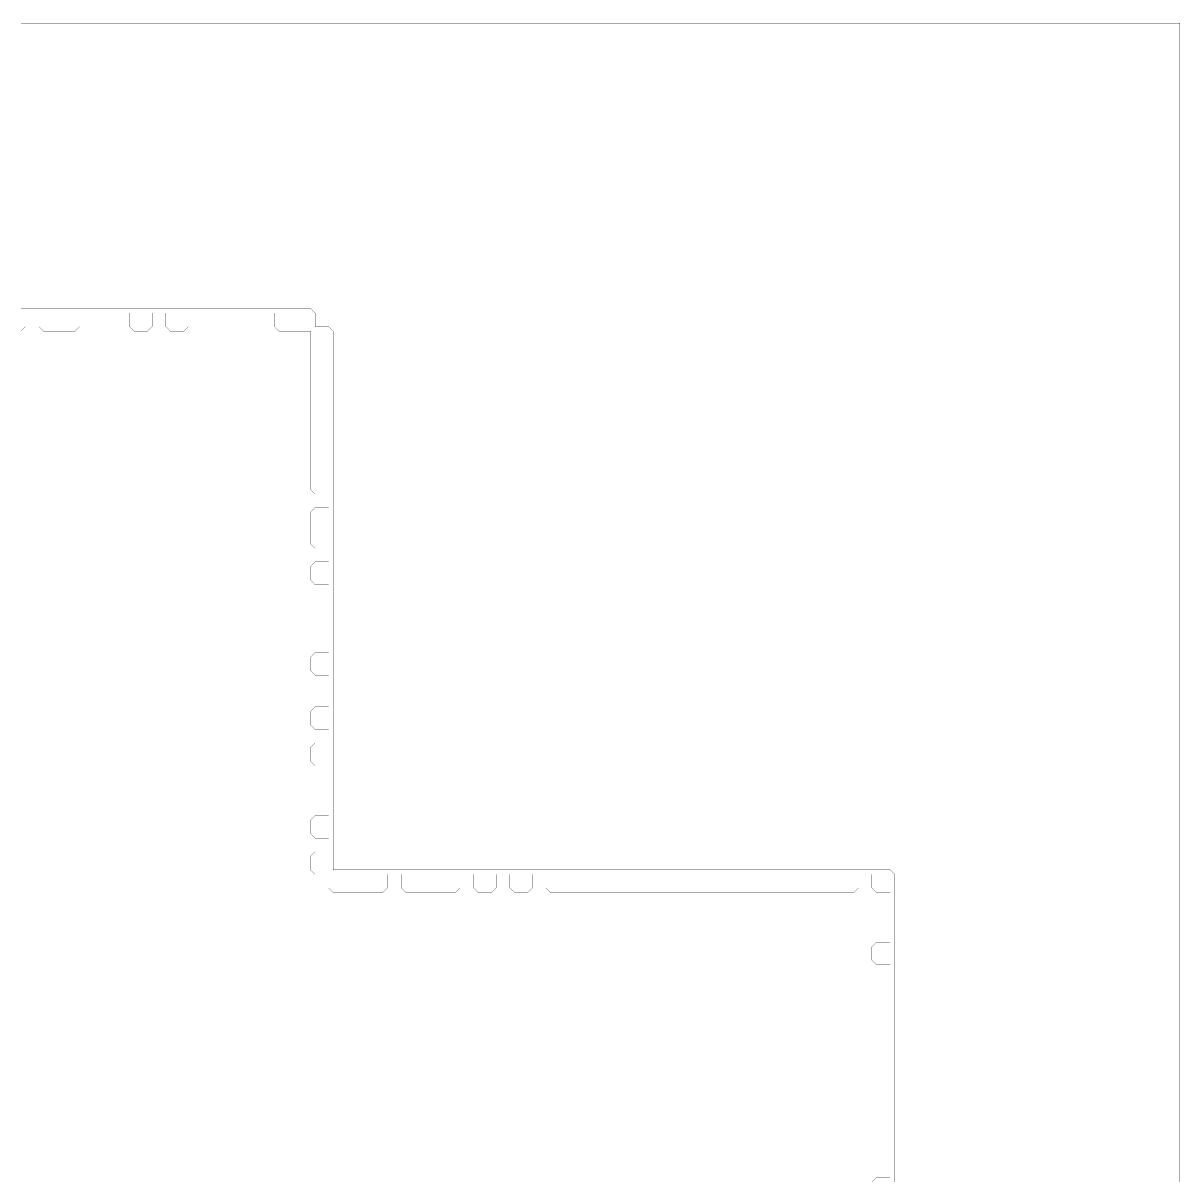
# Model space of a CAD drawing. Header units: metres. Extents: x 0 to 4939, y -4939 to 0.
# Drawn here: x 2470 to 4939, y -2470 to 0 of the extents above; entities that cross this region are included whole.
import ezdxf

# ---------------------------------------------------------------- set-up
doc = ezdxf.new("R2010")
doc.units = ezdxf.units.M
doc.layers.add('conductor', color=1, linetype='Continuous')
doc.layers.add('substrate', color=5, linetype='Continuous')

msp = doc.modelspace()

# ---------------------------------------------------------------- linework, layer by layer
at = {"layer": 'conductor', "const_width": 0.5}
msp.add_lwpolyline([(4281.9, -2474.4), (4291.6, -2464.8), (4301.3, -2464.8), (4310.9, -2464.8), (4320.6, -2464.8), (4320.6, -2455.1), (4320.6, -2445.4), (4320.6, -2435.8), (4320.6, -2426.1), (4320.6, -2416.4), (4320.6, -2406.8), (4320.6, -2397.1), (4320.6, -2387.4), (4320.6, -2377.8), (4320.6, -2368.1), (4320.6, -2358.4), (4320.6, -2348.8), (4320.6, -2339.1), (4320.6, -2329.5), (4320.6, -2319.8), (4320.6, -2310.1), (4320.6, -2300.5), (4320.6, -2290.8), (4320.6, -2281.1), (4320.6, -2271.5), (4320.6, -2261.8), (4320.6, -2252.1), (4320.6, -2242.5), (4320.6, -2232.8), (4320.6, -2223.1), (4320.6, -2213.5), (4320.6, -2203.8), (4320.6, -2194.1), (4320.6, -2184.5), (4320.6, -2174.8), (4320.6, -2165.1), (4320.6, -2155.5), (4320.6, -2145.8), (4320.6, -2136.1), (4320.6, -2126.5), (4320.6, -2116.8), (4320.6, -2107.1), (4320.6, -2097.5), (4320.6, -2087.8), (4320.6, -2078.1), (4320.6, -2068.5), (4320.6, -2058.8), (4320.6, -2049.1), (4320.6, -2039.5), (4320.6, -2029.8), (4320.6, -2020.1), (4320.6, -2010.5), (4310.9, -2010.5), (4301.3, -2010.5), (4291.6, -2010.5), (4281.9, -2000.8), (4281.9, -1991.1), (4281.9, -1981.5), (4281.9, -1971.8), (4291.6, -1962.2), (4301.3, -1962.2), (4310.9, -1962.2), (4320.6, -1962.2), (4320.6, -1952.5), (4320.6, -1942.8), (4320.6, -1933.2), (4320.6, -1923.5), (4320.6, -1913.8), (4320.6, -1904.2), (4320.6, -1894.5), (4320.6, -1884.8), (4320.6, -1875.2), (4320.6, -1865.5), (4320.6, -1855.8), (4310.9, -1855.8), (4301.3, -1855.8), (4291.6, -1855.8), (4281.9, -1846.2), (4281.9, -1836.5), (4281.9, -1826.8), (4281.9, -1817.2), (4272.3, -1817.2), (4262.6, -1817.2), (4252.9, -1817.2), (4252.9, -1826.8), (4252.9, -1836.5), (4252.9, -1846.2), (4243.3, -1855.8), (4233.6, -1855.8), (4223.9, -1855.8), (4214.3, -1855.8), (4204.6, -1855.8), (4194.9, -1855.8), (4185.3, -1855.8), (4175.6, -1855.8), (4165.9, -1855.8), (4156.3, -1855.8), (4146.6, -1855.8), (4137, -1855.8), (4127.3, -1855.8), (4117.6, -1855.8), (4108, -1855.8), (4098.3, -1855.8), (4088.6, -1855.8), (4079, -1855.8), (4069.3, -1855.8), (4059.6, -1855.8), (4050, -1855.8), (4040.3, -1855.8), (4030.6, -1855.8), (4021, -1855.8), (4011.3, -1855.8), (4001.6, -1855.8), (3992, -1855.8), (3982.3, -1855.8), (3972.6, -1855.8), (3963, -1855.8), (3953.3, -1855.8), (3943.6, -1855.8), (3934, -1855.8), (3924.3, -1855.8), (3914.6, -1855.8), (3905, -1855.8), (3895.3, -1855.8), (3885.6, -1855.8), (3876, -1855.8), (3866.3, -1855.8), (3856.6, -1855.8), (3847, -1855.8), (3837.3, -1855.8), (3827.6, -1855.8), (3818, -1855.8), (3808.3, -1855.8), (3798.6, -1855.8), (3789, -1855.8), (3779.3, -1855.8), (3769.7, -1855.8), (3760, -1855.8), (3750.3, -1855.8), (3740.7, -1855.8), (3731, -1855.8), (3721.3, -1855.8), (3711.7, -1855.8), (3702, -1855.8), (3692.3, -1855.8), (3682.7, -1855.8), (3673, -1855.8), (3663.3, -1855.8), (3653.7, -1855.8), (3644, -1855.8), (3634.3, -1855.8), (3624.7, -1855.8), (3615, -1855.8), (3605.3, -1855.8), (3595.7, -1855.8), (3586, -1846.2), (3586, -1836.5), (3586, -1826.8), (3586, -1817.2), (3576.3, -1817.2), (3566.7, -1817.2), (3557, -1817.2), (3557, -1826.8), (3557, -1836.5), (3557, -1846.2), (3547.3, -1855.8), (3537.7, -1855.8), (3528, -1855.8), (3518.3, -1855.8), (3508.7, -1846.2), (3508.7, -1836.5), (3508.7, -1826.8), (3508.7, -1817.2), (3499, -1817.2), (3489.3, -1817.2), (3479.7, -1817.2), (3479.7, -1826.8), (3479.7, -1836.5), (3479.7, -1846.2), (3470, -1855.8), (3460.3, -1855.8), (3450.7, -1855.8), (3441, -1855.8), (3431.3, -1846.2), (3431.3, -1836.5), (3431.3, -1826.8), (3431.3, -1817.2), (3421.7, -1817.2), (3412, -1817.2), (3402.4, -1817.2), (3402.4, -1826.8), (3402.4, -1836.5), (3402.4, -1846.2), (3392.7, -1855.8), (3383, -1855.8), (3373.4, -1855.8), (3363.7, -1855.8), (3354, -1855.8), (3344.4, -1855.8), (3334.7, -1855.8), (3325, -1855.8), (3315.4, -1855.8), (3305.7, -1855.8), (3296, -1855.8), (3286.4, -1855.8), (3276.7, -1846.2), (3276.7, -1836.5), (3276.7, -1826.8), (3276.7, -1817.2), (3267, -1817.2), (3257.4, -1817.2), (3247.7, -1817.2), (3247.7, -1826.8), (3247.7, -1836.5), (3247.7, -1846.2), (3238, -1855.8), (3228.4, -1855.8), (3218.7, -1855.8), (3209, -1855.8), (3199.4, -1855.8), (3189.7, -1855.8), (3180, -1855.8), (3170.4, -1855.8), (3160.7, -1855.8), (3151, -1855.8), (3141.4, -1855.8), (3131.7, -1855.8), (3122, -1846.2), (3122, -1836.5), (3122, -1826.8), (3122, -1817.2), (3112.4, -1817.2), (3102.7, -1817.2), (3093, -1817.2), (3083.4, -1807.5), (3083.4, -1797.8), (3083.4, -1788.2), (3083.4, -1778.5), (3093, -1768.8), (3102.7, -1768.8), (3112.4, -1768.8), (3122, -1768.8), (3122, -1759.2), (3122, -1749.5), (3122, -1739.8), (3112.4, -1739.8), (3102.7, -1739.8), (3093, -1739.8), (3083.4, -1730.2), (3083.4, -1720.5), (3083.4, -1710.8), (3083.4, -1701.2), (3093, -1691.5), (3102.7, -1691.5), (3112.4, -1691.5), (3122, -1691.5), (3122, -1681.8), (3122, -1672.2), (3122, -1662.5), (3122, -1652.8), (3122, -1643.2), (3122, -1633.5), (3122, -1623.8), (3122, -1614.2), (3122, -1604.5), (3122, -1594.9), (3122, -1585.2), (3112.4, -1585.2), (3102.7, -1585.2), (3093, -1585.2), (3083.4, -1575.5), (3083.4, -1565.9), (3083.4, -1556.2), (3083.4, -1546.5), (3093, -1536.9), (3102.7, -1536.9), (3112.4, -1536.9), (3122, -1536.9), (3122, -1527.2), (3122, -1517.5), (3122, -1507.9), (3112.4, -1507.9), (3102.7, -1507.9), (3093, -1507.9), (3083.4, -1498.2), (3083.4, -1488.5), (3083.4, -1478.9), (3083.4, -1469.2), (3093, -1459.5), (3102.7, -1459.5), (3112.4, -1459.5), (3122, -1459.5), (3122, -1449.9), (3122, -1440.2), (3122, -1430.5), (3122, -1420.9), (3122, -1411.2), (3122, -1401.5), (3122, -1391.9), (3112.4, -1391.9), (3102.7, -1391.9), (3093, -1391.9), (3083.4, -1382.2), (3083.4, -1372.5), (3083.4, -1362.9), (3083.4, -1353.2), (3093, -1343.5), (3102.7, -1343.5), (3112.4, -1343.5), (3122, -1343.5), (3122, -1333.9), (3122, -1324.2), (3122, -1314.5), (3122, -1304.9), (3122, -1295.2), (3122, -1285.5), (3122, -1275.9), (3122, -1266.2), (3122, -1256.6), (3122, -1246.9), (3122, -1237.2), (3122, -1227.6), (3122, -1217.9), (3122, -1208.2), (3122, -1198.6), (3112.4, -1198.6), (3102.7, -1198.6), (3093, -1198.6), (3083.4, -1188.9), (3083.4, -1179.2), (3083.4, -1169.6), (3083.4, -1159.9), (3093, -1150.2), (3102.7, -1150.2), (3112.4, -1150.2), (3122, -1150.2), (3122, -1140.6), (3122, -1130.9), (3122, -1121.2), (3112.4, -1121.2), (3102.7, -1121.2), (3093, -1121.2), (3083.4, -1111.6), (3083.4, -1101.9), (3083.4, -1092.2), (3083.4, -1082.6), (3083.4, -1072.9), (3083.4, -1063.2), (3083.4, -1053.6), (3083.4, -1043.9), (3093, -1034.2), (3102.7, -1034.2), (3112.4, -1034.2), (3122, -1034.2), (3122, -1024.6), (3122, -1014.9), (3122, -1005.2), (3112.4, -1005.2), (3102.7, -1005.2), (3093, -1005.2), (3083.4, -995.6), (3083.4, -985.9), (3083.4, -976.2), (3083.4, -966.6), (3083.4, -956.9), (3083.4, -947.2), (3083.4, -937.6), (3083.4, -927.9), (3083.4, -918.2), (3083.4, -908.6), (3083.4, -898.9), (3083.4, -889.3), (3083.4, -879.6), (3083.4, -869.9), (3083.4, -860.3), (3083.4, -850.6), (3083.4, -840.9), (3083.4, -831.3), (3083.4, -821.6), (3083.4, -811.9), (3083.4, -802.3), (3083.4, -792.6), (3083.4, -782.9), (3083.4, -773.3), (3083.4, -763.6), (3083.4, -753.9), (3083.4, -744.3), (3083.4, -734.6), (3083.4, -724.9), (3083.4, -715.3), (3083.4, -705.6), (3083.4, -695.9), (3083.4, -686.3), (3083.4, -676.6), (3083.4, -666.9), (3083.4, -657.3), (3073.7, -657.3), (3064.1, -657.3), (3054.4, -657.3), (3044.7, -657.3), (3035.1, -657.3), (3025.4, -657.3), (3015.7, -657.3), (3006.1, -647.6), (3006.1, -637.9), (3006.1, -628.3), (3006.1, -618.6), (2996.4, -618.6), (2986.7, -618.6), (2977.1, -618.6), (2967.4, -618.6), (2957.7, -618.6), (2948.1, -618.6), (2938.4, -618.6), (2928.7, -618.6), (2919.1, -618.6), (2909.4, -618.6), (2899.7, -618.6), (2890.1, -618.6), (2880.4, -618.6), (2870.7, -618.6), (2861.1, -618.6), (2851.4, -618.6), (2841.7, -618.6), (2832.1, -618.6), (2822.4, -618.6), (2822.4, -628.3), (2822.4, -637.9), (2822.4, -647.6), (2812.7, -657.3), (2803.1, -657.3), (2793.4, -657.3), (2783.7, -657.3), (2774.1, -647.6), (2774.1, -637.9), (2774.1, -628.3), (2774.1, -618.6), (2764.4, -618.6), (2754.7, -618.6), (2745.1, -618.6), (2745.1, -628.3), (2745.1, -637.9), (2745.1, -647.6), (2735.4, -657.3), (2725.7, -657.3), (2716.1, -657.3), (2706.4, -657.3), (2696.8, -647.6), (2696.8, -637.9), (2696.8, -628.3), (2696.8, -618.6), (2687.1, -618.6), (2677.4, -618.6), (2667.8, -618.6), (2658.1, -618.6), (2648.4, -618.6), (2638.8, -618.6), (2629.1, -618.6), (2619.4, -618.6), (2609.8, -618.6), (2600.1, -618.6), (2590.4, -618.6), (2590.4, -628.3), (2590.4, -637.9), (2590.4, -647.6), (2580.8, -657.3), (2571.1, -657.3), (2561.4, -657.3), (2551.8, -657.3), (2542.1, -657.3), (2532.4, -657.3), (2522.8, -657.3), (2513.1, -657.3), (2503.4, -647.6), (2503.4, -637.9), (2503.4, -628.3), (2503.4, -618.6), (2493.8, -618.6), (2484.1, -618.6), (2474.4, -618.6), (2474.4, -628.3), (2474.4, -637.9), (2474.4, -647.6), (2464.8, -657.3)], dxfattribs=at)
at = {"layer": 'substrate', "const_width": 0.5}
for points in [[(4939.2, -2474.4), (4939.2, -2464.8), (4939.2, -2455.1), (4939.2, -2445.4), (4939.2, -2435.8), (4939.2, -2426.1), (4939.2, -2416.4), (4939.2, -2406.8), (4939.2, -2397.1), (4939.2, -2387.4), (4939.2, -2377.8), (4939.2, -2368.1), (4939.2, -2358.4), (4939.2, -2348.8), (4939.2, -2339.1), (4939.2, -2329.5), (4939.2, -2319.8), (4939.2, -2310.1), (4939.2, -2300.5), (4939.2, -2290.8), (4939.2, -2281.1), (4939.2, -2271.5), (4939.2, -2261.8), (4939.2, -2252.1), (4939.2, -2242.5), (4939.2, -2232.8), (4939.2, -2223.1), (4939.2, -2213.5), (4939.2, -2203.8), (4939.2, -2194.1), (4939.2, -2184.5), (4939.2, -2174.8), (4939.2, -2165.1), (4939.2, -2155.5), (4939.2, -2145.8), (4939.2, -2136.1), (4939.2, -2126.5), (4939.2, -2116.8), (4939.2, -2107.1), (4939.2, -2097.5), (4939.2, -2087.8), (4939.2, -2078.1), (4939.2, -2068.5), (4939.2, -2058.8), (4939.2, -2049.1), (4939.2, -2039.5), (4939.2, -2029.8), (4939.2, -2020.1), (4939.2, -2010.5), (4939.2, -2000.8), (4939.2, -1991.1), (4939.2, -1981.5), (4939.2, -1971.8), (4939.2, -1962.2), (4939.2, -1952.5), (4939.2, -1942.8), (4939.2, -1933.2), (4939.2, -1923.5), (4939.2, -1913.8), (4939.2, -1904.2), (4939.2, -1894.5), (4939.2, -1884.8), (4939.2, -1875.2), (4939.2, -1865.5), (4939.2, -1855.8), (4939.2, -1846.2), (4939.2, -1836.5), (4939.2, -1826.8), (4939.2, -1817.2), (4939.2, -1807.5), (4939.2, -1797.8), (4939.2, -1788.2), (4939.2, -1778.5), (4939.2, -1768.8), (4939.2, -1759.2), (4939.2, -1749.5), (4939.2, -1739.8), (4939.2, -1730.2), (4939.2, -1720.5), (4939.2, -1710.8), (4939.2, -1701.2), (4939.2, -1691.5), (4939.2, -1681.8), (4939.2, -1672.2), (4939.2, -1662.5), (4939.2, -1652.8), (4939.2, -1643.2), (4939.2, -1633.5), (4939.2, -1623.8), (4939.2, -1614.2), (4939.2, -1604.5), (4939.2, -1594.9), (4939.2, -1585.2), (4939.2, -1575.5), (4939.2, -1565.9), (4939.2, -1556.2), (4939.2, -1546.5), (4939.2, -1536.9), (4939.2, -1527.2), (4939.2, -1517.5), (4939.2, -1507.9), (4939.2, -1498.2), (4939.2, -1488.5), (4939.2, -1478.9), (4939.2, -1469.2), (4939.2, -1459.5), (4939.2, -1449.9), (4939.2, -1440.2), (4939.2, -1430.5), (4939.2, -1420.9), (4939.2, -1411.2), (4939.2, -1401.5), (4939.2, -1391.9), (4939.2, -1382.2), (4939.2, -1372.5), (4939.2, -1362.9), (4939.2, -1353.2), (4939.2, -1343.5), (4939.2, -1333.9), (4939.2, -1324.2), (4939.2, -1314.5), (4939.2, -1304.9), (4939.2, -1295.2), (4939.2, -1285.5), (4939.2, -1275.9), (4939.2, -1266.2), (4939.2, -1256.6), (4939.2, -1246.9), (4939.2, -1237.2), (4939.2, -1227.6), (4939.2, -1217.9), (4939.2, -1208.2), (4939.2, -1198.6), (4939.2, -1188.9), (4939.2, -1179.2), (4939.2, -1169.6), (4939.2, -1159.9), (4939.2, -1150.2), (4939.2, -1140.6), (4939.2, -1130.9), (4939.2, -1121.2), (4939.2, -1111.6), (4939.2, -1101.9), (4939.2, -1092.2), (4939.2, -1082.6), (4939.2, -1072.9), (4939.2, -1063.2), (4939.2, -1053.6), (4939.2, -1043.9), (4939.2, -1034.2), (4939.2, -1024.6), (4939.2, -1014.9), (4939.2, -1005.2), (4939.2, -995.6), (4939.2, -985.9), (4939.2, -976.2), (4939.2, -966.6), (4939.2, -956.9), (4939.2, -947.2), (4939.2, -937.6), (4939.2, -927.9), (4939.2, -918.2), (4939.2, -908.6), (4939.2, -898.9), (4939.2, -889.3), (4939.2, -879.6), (4939.2, -869.9), (4939.2, -860.3), (4939.2, -850.6), (4939.2, -840.9), (4939.2, -831.3), (4939.2, -821.6), (4939.2, -811.9), (4939.2, -802.3), (4939.2, -792.6), (4939.2, -782.9), (4939.2, -773.3), (4939.2, -763.6), (4939.2, -753.9), (4939.2, -744.3), (4939.2, -734.6), (4939.2, -724.9), (4939.2, -715.3), (4939.2, -705.6), (4939.2, -695.9), (4939.2, -686.3), (4939.2, -676.6), (4939.2, -666.9), (4939.2, -657.3), (4939.2, -647.6), (4939.2, -637.9), (4939.2, -628.3), (4939.2, -618.6), (4939.2, -608.9), (4939.2, -599.3), (4939.2, -589.6), (4939.2, -579.9), (4939.2, -570.3), (4939.2, -560.6), (4939.2, -550.9), (4939.2, -541.3), (4939.2, -531.6), (4939.2, -522), (4939.2, -512.3), (4939.2, -502.6), (4939.2, -493), (4939.2, -483.3), (4939.2, -473.6), (4939.2, -464), (4939.2, -454.3), (4939.2, -444.6), (4939.2, -435), (4939.2, -425.3), (4939.2, -415.6), (4939.2, -406), (4939.2, -396.3), (4939.2, -386.6), (4939.2, -377), (4939.2, -367.3), (4939.2, -357.6), (4939.2, -348), (4939.2, -338.3), (4939.2, -328.6), (4939.2, -319), (4939.2, -309.3), (4939.2, -299.6), (4939.2, -290), (4939.2, -280.3), (4939.2, -270.6), (4939.2, -261), (4939.2, -251.3), (4939.2, -241.6), (4939.2, -232), (4939.2, -222.3), (4939.2, -212.6), (4939.2, -203), (4939.2, -193.3), (4939.2, -183.6), (4939.2, -174), (4939.2, -164.3), (4939.2, -154.7), (4939.2, -145), (4939.2, -135.3), (4939.2, -125.7), (4939.2, -116), (4939.2, -106.3), (4939.2, -96.7), (4939.2, -87), (4939.2, -77.3), (4939.2, -67.7), (4939.2, -58), (4939.2, -48.3), (4939.2, -38.7), (4939.2, -29), (4939.2, -19.3), (4939.2, -9.7), (4939.2, 0), (4929.5, 0), (4919.9, 0), (4910.2, 0), (4900.5, 0), (4890.9, 0), (4881.2, 0), (4871.5, 0), (4861.9, 0), (4852.2, 0), (4842.6, 0), (4832.9, 0), (4823.2, 0), (4813.6, 0), (4803.9, 0), (4794.2, 0), (4784.6, 0), (4774.9, 0), (4765.2, 0), (4755.6, 0), (4745.9, 0), (4736.2, 0), (4726.6, 0), (4716.9, 0), (4707.2, 0), (4697.6, 0), (4687.9, 0), (4678.2, 0), (4668.6, 0), (4658.9, 0), (4649.2, 0), (4639.6, 0), (4629.9, 0), (4620.2, 0), (4610.6, 0), (4600.9, 0), (4591.2, 0), (4581.6, 0), (4571.9, 0), (4562.2, 0), (4552.6, 0), (4542.9, 0), (4533.2, 0), (4523.6, 0), (4513.9, 0), (4504.3, 0), (4494.6, 0), (4484.9, 0), (4475.3, 0), (4465.6, 0), (4455.9, 0), (4446.3, 0), (4436.6, 0), (4426.9, 0), (4417.3, 0), (4407.6, 0), (4397.9, 0), (4388.3, 0), (4378.6, 0), (4368.9, 0), (4359.3, 0), (4349.6, 0), (4339.9, 0), (4330.3, 0), (4320.6, 0), (4310.9, 0), (4301.3, 0), (4291.6, 0), (4281.9, 0), (4272.3, 0), (4262.6, 0), (4252.9, 0), (4243.3, 0), (4233.6, 0), (4223.9, 0), (4214.3, 0), (4204.6, 0), (4194.9, 0), (4185.3, 0), (4175.6, 0), (4165.9, 0), (4156.3, 0), (4146.6, 0), (4137, 0), (4127.3, 0), (4117.6, 0), (4108, 0), (4098.3, 0), (4088.6, 0), (4079, 0), (4069.3, 0), (4059.6, 0), (4050, 0), (4040.3, 0), (4030.6, 0), (4021, 0), (4011.3, 0), (4001.6, 0), (3992, 0), (3982.3, 0), (3972.6, 0), (3963, 0), (3953.3, 0), (3943.6, 0), (3934, 0), (3924.3, 0), (3914.6, 0), (3905, 0), (3895.3, 0), (3885.6, 0), (3876, 0), (3866.3, 0), (3856.6, 0), (3847, 0), (3837.3, 0), (3827.6, 0), (3818, 0), (3808.3, 0), (3798.6, 0), (3789, 0), (3779.3, 0), (3769.7, 0), (3760, 0), (3750.3, 0), (3740.7, 0), (3731, 0), (3721.3, 0), (3711.7, 0), (3702, 0), (3692.3, 0), (3682.7, 0), (3673, 0), (3663.3, 0), (3653.7, 0), (3644, 0), (3634.3, 0), (3624.7, 0), (3615, 0), (3605.3, 0), (3595.7, 0), (3586, 0), (3576.3, 0), (3566.7, 0), (3557, 0), (3547.3, 0), (3537.7, 0), (3528, 0), (3518.3, 0), (3508.7, 0), (3499, 0), (3489.3, 0), (3479.7, 0), (3470, 0), (3460.3, 0), (3450.7, 0), (3441, 0), (3431.3, 0), (3421.7, 0), (3412, 0), (3402.4, 0), (3392.7, 0), (3383, 0), (3373.4, 0), (3363.7, 0), (3354, 0), (3344.4, 0), (3334.7, 0), (3325, 0), (3315.4, 0), (3305.7, 0), (3296, 0), (3286.4, 0), (3276.7, 0), (3267, 0), (3257.4, 0), (3247.7, 0), (3238, 0), (3228.4, 0), (3218.7, 0), (3209, 0), (3199.4, 0), (3189.7, 0), (3180, 0), (3170.4, 0), (3160.7, 0), (3151, 0), (3141.4, 0), (3131.7, 0), (3122, 0), (3112.4, 0), (3102.7, 0), (3093, 0), (3083.4, 0), (3073.7, 0), (3064.1, 0), (3054.4, 0), (3044.7, 0), (3035.1, 0), (3025.4, 0), (3015.7, 0), (3006.1, 0), (2996.4, 0), (2986.7, 0), (2977.1, 0), (2967.4, 0), (2957.7, 0), (2948.1, 0), (2938.4, 0), (2928.7, 0), (2919.1, 0), (2909.4, 0), (2899.7, 0), (2890.1, 0), (2880.4, 0), (2870.7, 0), (2861.1, 0), (2851.4, 0), (2841.7, 0), (2832.1, 0), (2822.4, 0), (2812.7, 0), (2803.1, 0), (2793.4, 0), (2783.7, 0), (2774.1, 0), (2764.4, 0), (2754.7, 0), (2745.1, 0), (2735.4, 0), (2725.7, 0), (2716.1, 0), (2706.4, 0), (2696.8, 0), (2687.1, 0), (2677.4, 0), (2667.8, 0), (2658.1, 0), (2648.4, 0), (2638.8, 0), (2629.1, 0), (2619.4, 0), (2609.8, 0), (2600.1, 0), (2590.4, 0), (2580.8, 0), (2571.1, 0), (2561.4, 0), (2551.8, 0), (2542.1, 0), (2532.4, 0), (2522.8, 0), (2513.1, 0), (2503.4, 0), (2493.8, 0), (2484.1, 0), (2474.4, 0), (2464.8, 0)], [(2464.8, -608.9), (2474.4, -608.9), (2484.1, -608.9), (2493.8, -608.9), (2503.4, -608.9), (2513.1, -608.9), (2522.8, -608.9), (2532.4, -608.9), (2542.1, -608.9), (2551.8, -608.9), (2561.4, -608.9), (2571.1, -608.9), (2580.8, -608.9), (2590.4, -608.9), (2600.1, -608.9), (2609.8, -608.9), (2619.4, -608.9), (2629.1, -608.9), (2638.8, -608.9), (2648.4, -608.9), (2658.1, -608.9), (2667.8, -608.9), (2677.4, -608.9), (2687.1, -608.9), (2696.8, -608.9), (2706.4, -608.9), (2716.1, -608.9), (2725.7, -608.9), (2735.4, -608.9), (2745.1, -608.9), (2754.7, -608.9), (2764.4, -608.9), (2774.1, -608.9), (2783.7, -608.9), (2793.4, -608.9), (2803.1, -608.9), (2812.7, -608.9), (2822.4, -608.9), (2832.1, -608.9), (2841.7, -608.9), (2851.4, -608.9), (2861.1, -608.9), (2870.7, -608.9), (2880.4, -608.9), (2890.1, -608.9), (2899.7, -608.9), (2909.4, -608.9), (2919.1, -608.9), (2928.7, -608.9), (2938.4, -608.9), (2948.1, -608.9), (2957.7, -608.9), (2967.4, -608.9), (2977.1, -608.9), (2986.7, -608.9), (2996.4, -608.9), (3006.1, -608.9), (3015.7, -608.9), (3025.4, -608.9), (3035.1, -608.9), (3044.7, -608.9), (3054.4, -608.9), (3064.1, -608.9), (3073.7, -608.9), (3083.4, -608.9), (3093, -618.6), (3093, -628.3), (3093, -637.9), (3093, -647.6), (3102.7, -647.6), (3112.4, -647.6), (3122, -647.6), (3131.7, -657.3), (3131.7, -666.9), (3131.7, -676.6), (3131.7, -686.3), (3131.7, -695.9), (3131.7, -705.6), (3131.7, -715.3), (3131.7, -724.9), (3131.7, -734.6), (3131.7, -744.3), (3131.7, -753.9), (3131.7, -763.6), (3131.7, -773.3), (3131.7, -782.9), (3131.7, -792.6), (3131.7, -802.3), (3131.7, -811.9), (3131.7, -821.6), (3131.7, -831.3), (3131.7, -840.9), (3131.7, -850.6), (3131.7, -860.3), (3131.7, -869.9), (3131.7, -879.6), (3131.7, -889.3), (3131.7, -898.9), (3131.7, -908.6), (3131.7, -918.2), (3131.7, -927.9), (3131.7, -937.6), (3131.7, -947.2), (3131.7, -956.9), (3131.7, -966.6), (3131.7, -976.2), (3131.7, -985.9), (3131.7, -995.6), (3131.7, -1005.2), (3131.7, -1014.9), (3131.7, -1024.6), (3131.7, -1034.2), (3131.7, -1043.9), (3131.7, -1053.6), (3131.7, -1063.2), (3131.7, -1072.9), (3131.7, -1082.6), (3131.7, -1092.2), (3131.7, -1101.9), (3131.7, -1111.6), (3131.7, -1121.2), (3131.7, -1130.9), (3131.7, -1140.6), (3131.7, -1150.2), (3131.7, -1159.9), (3131.7, -1169.6), (3131.7, -1179.2), (3131.7, -1188.9), (3131.7, -1198.6), (3131.7, -1208.2), (3131.7, -1217.9), (3131.7, -1227.6), (3131.7, -1237.2), (3131.7, -1246.9), (3131.7, -1256.6), (3131.7, -1266.2), (3131.7, -1275.9), (3131.7, -1285.5), (3131.7, -1295.2), (3131.7, -1304.9), (3131.7, -1314.5), (3131.7, -1324.2), (3131.7, -1333.9), (3131.7, -1343.5), (3131.7, -1353.2), (3131.7, -1362.9), (3131.7, -1372.5), (3131.7, -1382.2), (3131.7, -1391.9), (3131.7, -1401.5), (3131.7, -1411.2), (3131.7, -1420.9), (3131.7, -1430.5), (3131.7, -1440.2), (3131.7, -1449.9), (3131.7, -1459.5), (3131.7, -1469.2), (3131.7, -1478.9), (3131.7, -1488.5), (3131.7, -1498.2), (3131.7, -1507.9), (3131.7, -1517.5), (3131.7, -1527.2), (3131.7, -1536.9), (3131.7, -1546.5), (3131.7, -1556.2), (3131.7, -1565.9), (3131.7, -1575.5), (3131.7, -1585.2), (3131.7, -1594.9), (3131.7, -1604.5), (3131.7, -1614.2), (3131.7, -1623.8), (3131.7, -1633.5), (3131.7, -1643.2), (3131.7, -1652.8), (3131.7, -1662.5), (3131.7, -1672.2), (3131.7, -1681.8), (3131.7, -1691.5), (3131.7, -1701.2), (3131.7, -1710.8), (3131.7, -1720.5), (3131.7, -1730.2), (3131.7, -1739.8), (3131.7, -1749.5), (3131.7, -1759.2), (3131.7, -1768.8), (3131.7, -1778.5), (3131.7, -1788.2), (3131.7, -1797.8), (3131.7, -1807.5), (3141.4, -1807.5), (3151, -1807.5), (3160.7, -1807.5), (3170.4, -1807.5), (3180, -1807.5), (3189.7, -1807.5), (3199.4, -1807.5), (3209, -1807.5), (3218.7, -1807.5), (3228.4, -1807.5), (3238, -1807.5), (3247.7, -1807.5), (3257.4, -1807.5), (3267, -1807.5), (3276.7, -1807.5), (3286.4, -1807.5), (3296, -1807.5), (3305.7, -1807.5), (3315.4, -1807.5), (3325, -1807.5), (3334.7, -1807.5), (3344.4, -1807.5), (3354, -1807.5), (3363.7, -1807.5), (3373.4, -1807.5), (3383, -1807.5), (3392.7, -1807.5), (3402.4, -1807.5), (3412, -1807.5), (3421.7, -1807.5), (3431.3, -1807.5), (3441, -1807.5), (3450.7, -1807.5), (3460.3, -1807.5), (3470, -1807.5), (3479.7, -1807.5), (3489.3, -1807.5), (3499, -1807.5), (3508.7, -1807.5), (3518.3, -1807.5), (3528, -1807.5), (3537.7, -1807.5), (3547.3, -1807.5), (3557, -1807.5), (3566.7, -1807.5), (3576.3, -1807.5), (3586, -1807.5), (3595.7, -1807.5), (3605.3, -1807.5), (3615, -1807.5), (3624.7, -1807.5), (3634.3, -1807.5), (3644, -1807.5), (3653.7, -1807.5), (3663.3, -1807.5), (3673, -1807.5), (3682.7, -1807.5), (3692.3, -1807.5), (3702, -1807.5), (3711.7, -1807.5), (3721.3, -1807.5), (3731, -1807.5), (3740.7, -1807.5), (3750.3, -1807.5), (3760, -1807.5), (3769.7, -1807.5), (3779.3, -1807.5), (3789, -1807.5), (3798.6, -1807.5), (3808.3, -1807.5), (3818, -1807.5), (3827.6, -1807.5), (3837.3, -1807.5), (3847, -1807.5), (3856.6, -1807.5), (3866.3, -1807.5), (3876, -1807.5), (3885.6, -1807.5), (3895.3, -1807.5), (3905, -1807.5), (3914.6, -1807.5), (3924.3, -1807.5), (3934, -1807.5), (3943.6, -1807.5), (3953.3, -1807.5), (3963, -1807.5), (3972.6, -1807.5), (3982.3, -1807.5), (3992, -1807.5), (4001.6, -1807.5), (4011.3, -1807.5), (4021, -1807.5), (4030.6, -1807.5), (4040.3, -1807.5), (4050, -1807.5), (4059.6, -1807.5), (4069.3, -1807.5), (4079, -1807.5), (4088.6, -1807.5), (4098.3, -1807.5), (4108, -1807.5), (4117.6, -1807.5), (4127.3, -1807.5), (4137, -1807.5), (4146.6, -1807.5), (4156.3, -1807.5), (4165.9, -1807.5), (4175.6, -1807.5), (4185.3, -1807.5), (4194.9, -1807.5), (4204.6, -1807.5), (4214.3, -1807.5), (4223.9, -1807.5), (4233.6, -1807.5), (4243.3, -1807.5), (4252.9, -1807.5), (4262.6, -1807.5), (4272.3, -1807.5), (4281.9, -1807.5), (4291.6, -1807.5), (4301.3, -1807.5), (4310.9, -1807.5), (4320.6, -1807.5), (4330.3, -1817.2), (4330.3, -1826.8), (4330.3, -1836.5), (4330.3, -1846.2), (4330.3, -1855.8), (4330.3, -1865.5), (4330.3, -1875.2), (4330.3, -1884.8), (4330.3, -1894.5), (4330.3, -1904.2), (4330.3, -1913.8), (4330.3, -1923.5), (4330.3, -1933.2), (4330.3, -1942.8), (4330.3, -1952.5), (4330.3, -1962.2), (4330.3, -1971.8), (4330.3, -1981.5), (4330.3, -1991.1), (4330.3, -2000.8), (4330.3, -2010.5), (4330.3, -2020.1), (4330.3, -2029.8), (4330.3, -2039.5), (4330.3, -2049.1), (4330.3, -2058.8), (4330.3, -2068.5), (4330.3, -2078.1), (4330.3, -2087.8), (4330.3, -2097.5), (4330.3, -2107.1), (4330.3, -2116.8), (4330.3, -2126.5), (4330.3, -2136.1), (4330.3, -2145.8), (4330.3, -2155.5), (4330.3, -2165.1), (4330.3, -2174.8), (4330.3, -2184.5), (4330.3, -2194.1), (4330.3, -2203.8), (4330.3, -2213.5), (4330.3, -2223.1), (4330.3, -2232.8), (4330.3, -2242.5), (4330.3, -2252.1), (4330.3, -2261.8), (4330.3, -2271.5), (4330.3, -2281.1), (4330.3, -2290.8), (4330.3, -2300.5), (4330.3, -2310.1), (4330.3, -2319.8), (4330.3, -2329.5), (4330.3, -2339.1), (4330.3, -2348.8), (4330.3, -2358.4), (4330.3, -2368.1), (4330.3, -2377.8), (4330.3, -2387.4), (4330.3, -2397.1), (4330.3, -2406.8), (4330.3, -2416.4), (4330.3, -2426.1), (4330.3, -2435.8), (4330.3, -2445.4), (4330.3, -2455.1), (4330.3, -2464.8), (4330.3, -2474.4)]]:
    msp.add_lwpolyline(points, dxfattribs=at)

doc.saveas('drawing.dxf')
